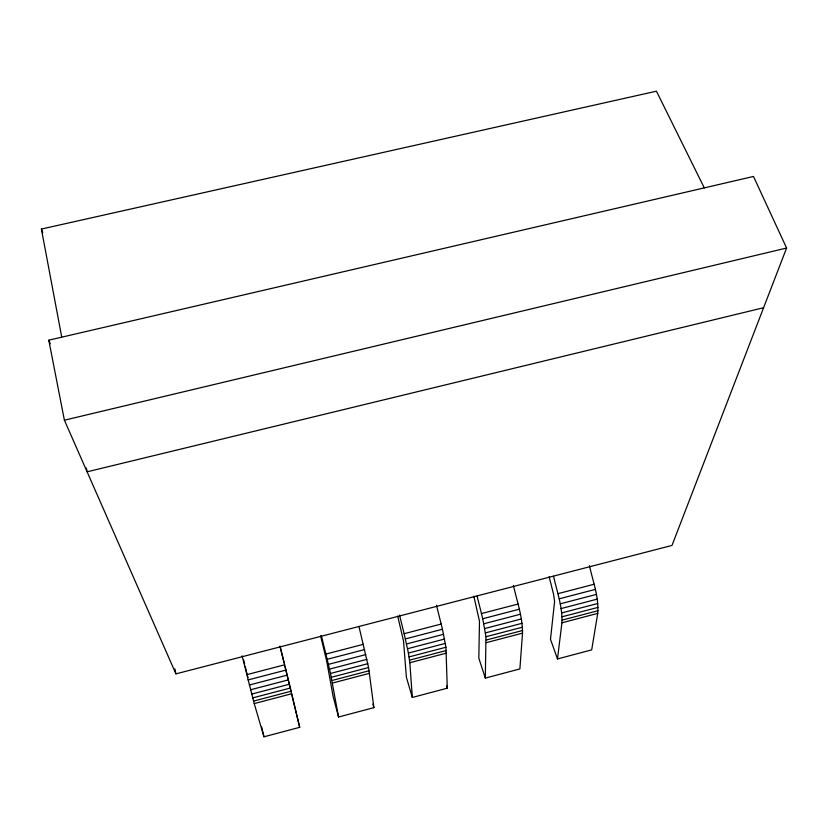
<?xml version="1.0" encoding="UTF-8"?>
<svg xmlns="http://www.w3.org/2000/svg" width="828" height="828" viewBox="0 0 828 828"><rect width="100%" height="100%" fill="white"/><g stroke="black" fill="none" stroke-linecap="round" stroke-linejoin="round"><path stroke-width="1.24" d="M473.823 596.212L479.484 621.176L478.822 658.167L485.311 678.101L519.88 668.931L522.53 633.141C522.613 616.798 516.92 601.097 513.401 585.344M485.311 678.101L485.974 636.742L482.734 618.754L477.083 596.067M589.443 565.659C592.869 581.308 599.048 597.091 597.733 613.393L591.689 649.876L557.492 658.953L561.922 622.801C562.647 606.903 556.965 591.554 553.549 576.278M786.6 248.027L671.994 545.435L175.94 673.868L64.398 420.2L48.79 340.184L753.49 176.457L786.6 248.027L64.398 420.2M254.227 703.593L263.966 736.806L299.695 727.326L291.715 693.75L254.227 703.593L242.097 655.848M320.664 636.111L326.687 661.034L333.146 696.565L338.559 717.017L373.894 707.65L368.574 667.523L359.052 626.899M397.709 616.167L403.526 640.986L406.382 677.263L412.334 697.455L447.286 688.182L445.93 647.248L442.452 629.259L436.48 605.247M251.629 694.112L289.407 684.228L280.019 646.037M338.559 717.017L330.486 673.464L367.818 663.694M412.334 697.455L409.829 662.731L408.421 653.064L445.329 643.397M485.467 632.882L521.961 623.329M561.643 612.937L597.712 603.498M252.643 697.911L290.338 688.037L289.407 684.228M331.324 677.294L368.574 667.523M409.094 656.904L445.93 647.248M485.974 636.742L522.385 627.2M561.984 616.819L597.982 607.39M253.513 701.099L291.104 691.235L290.338 688.037M331.987 680.502L369.153 670.752M409.57 660.154L446.302 650.508M486.264 640.023L522.582 630.501M562.077 620.131L597.992 610.712M332.473 683.048L369.536 673.319M409.829 662.731L446.468 653.116M486.305 642.652L522.53 633.141M561.922 622.801L597.733 613.393M246.723 674.685L284.646 664.812M330.486 673.464L325.89 654.068L363.378 644.308M408.421 653.064L404.136 633.699L441.189 624.053M481.482 613.569L518.111 604.026M557.948 593.666L594.162 584.237M248.027 679.954L285.939 670.069M327.174 659.316L364.651 649.545M405.399 638.916L442.452 629.259M482.734 618.754L519.353 609.211M559.179 598.82L595.384 589.381M249.3 685.025L287.192 675.13M328.385 664.377L365.831 654.596M406.558 643.967L443.58 634.3M483.831 623.784L520.429 614.231M560.214 603.84L596.398 594.39M250.511 689.786L288.351 679.891M329.503 669.127L366.897 659.347M407.573 648.717L444.543 639.05M484.753 628.535L521.298 618.971M561.042 608.58L597.174 599.13M763.592 307.726L87.095 471.815L86.381 468.058M61.717 337.006L41.4 229.056L656.438 91.194L704.307 187.925M48.79 340.184L50.27 343.724M41.4 229.056L42.766 232.678M557.492 658.953L550.485 639.268L554.594 601.583L553.621 594.535L549.14 576.712M446.551 685.822L447.286 688.182M372.89 704.059L373.894 707.65M247.582 675.979L247.976 677.542M399.5 615.1L404.136 633.699M299.695 727.326L284.904 666.261M321.254 635.355L325.89 654.068M246.734 672.584L247.158 674.313M280.071 646.616L284.076 662.866M243.66 660.051L244.581 663.808M245.191 666.312L246.423 671.332M261.679 727.056L263.966 736.806M174.853 668.817L175.94 673.868"/></g></svg>
